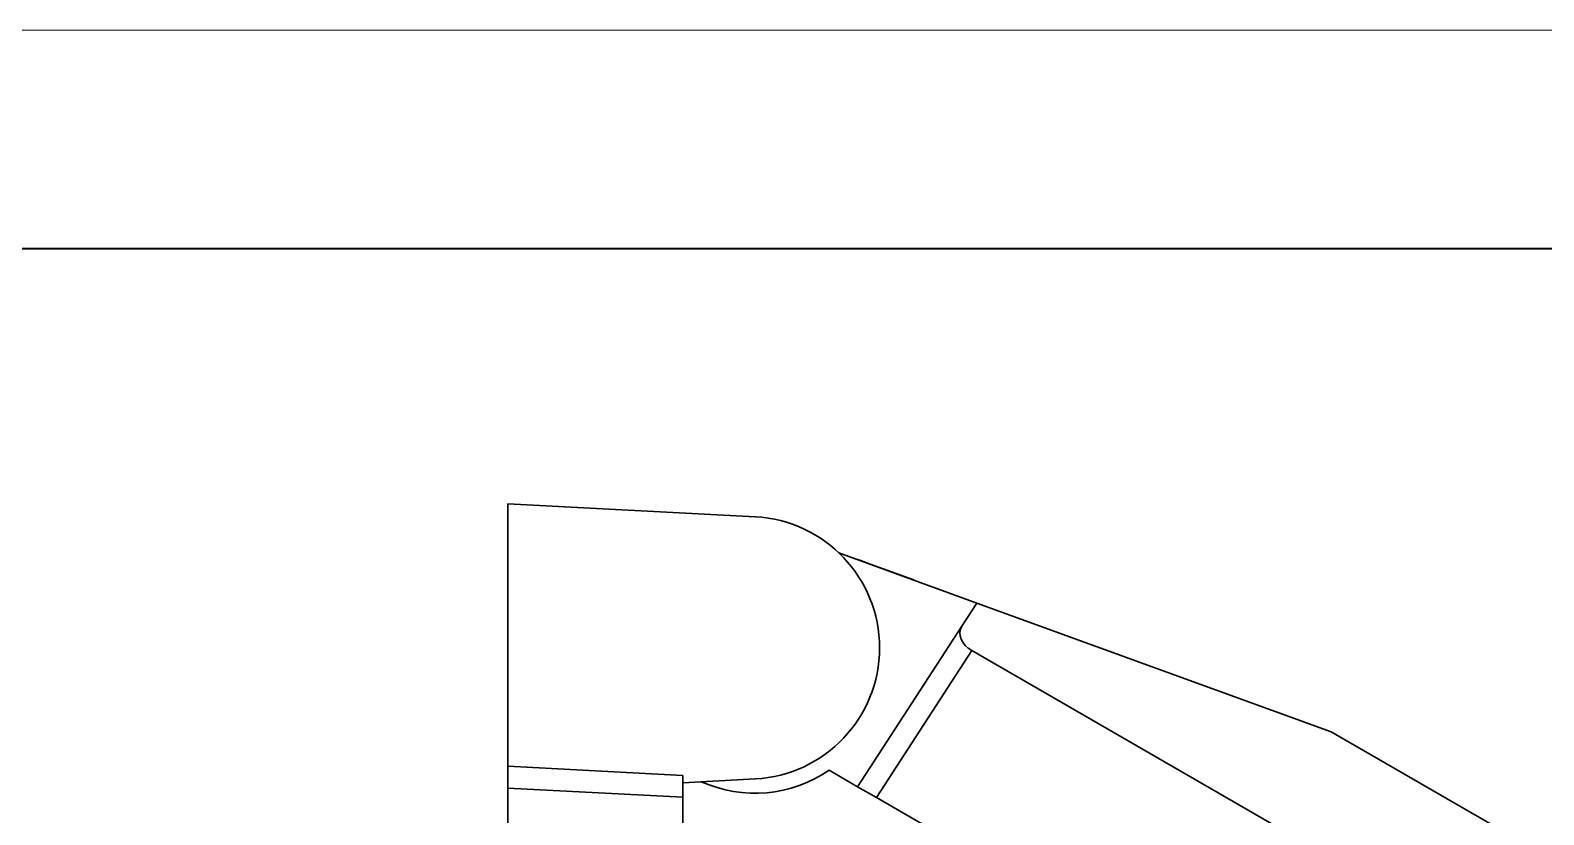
# Model space of a CAD drawing. Header units: millimetres. Extents: x -210 to 210, y -148 to 148.
# Drawn here: x -66.7 to 2.4, y 112.6 to 148.5 of the extents above; entities that cross this region are included whole.
import ezdxf

# ---------------------------------------------------------------- set-up
doc = ezdxf.new("R2010")
doc.units = ezdxf.units.MM
doc.layers.get('0').update_dxf_attribs({"lineweight": 18})
doc.layers.add('粗实线层', color=7, linetype='Continuous', lineweight=35)
doc.layers.add('细实线层', color=7, linetype='Continuous', lineweight=18)

# ---------------------------------------------------------------- blocks, each defined once
blk = doc.blocks.new('$CAXA_FRAME_13B17AC1$')
at = {"layer": '粗实线层'}
blk.add_line((200, 138.5), (-200, 138.5), dxfattribs=at)
at = {"layer": '细实线层'}
blk.add_line((210, 148.5), (-210, 148.5), dxfattribs=at)

msp = doc.modelspace()

# ---------------------------------------------------------------- linework, layer by layer
at = {"color": 7, "lineweight": 30, "ltscale": 0.283239}
msp.add_line((-44.917, 126.846), (-33.603, 126.253), dxfattribs=at)
at = {"color": 7, "lineweight": 30, "ltscale": 0.3}
msp.add_line((-44.917, 114.846), (-44.917, 126.846), dxfattribs=at)
at = {"color": 7, "lineweight": 30, "ltscale": 0.167864}
msp.add_line((-23.468, 122.311), (-29.778, 124.605), dxfattribs=at)
at = {"color": 7, "lineweight": 30, "ltscale": 0.000250039}
for p, q in [((-28.935, 124.298), (-28.931, 124.308)), ((-28.78, 124.242), (-28.776, 124.252)), ((-28.776, 124.241), (-28.772, 124.25)), ((-28.708, 124.216), (-28.704, 124.225)), ((-28.681, 124.206), (-28.678, 124.216)), ((-28.679, 124.206), (-28.676, 124.215)), ((-28.677, 124.205), (-28.674, 124.214)), ((-28.674, 124.204), (-28.67, 124.213)), ((-28.666, 124.201), (-28.662, 124.21)), ((-28.649, 124.195), (-28.645, 124.204)), ((-28.642, 124.192), (-28.638, 124.201)), ((-28.634, 124.189), (-28.631, 124.199)), ((-28.606, 124.179), (-28.603, 124.189)), ((-28.595, 124.175), (-28.592, 124.185)), ((-28.583, 124.171), (-28.58, 124.18)), ((-28.571, 124.166), (-28.567, 124.176)), ((-28.557, 124.161), (-28.554, 124.171)), ((-28.511, 124.145), (-28.508, 124.154)), ((-26.613, 123.455), (-26.61, 123.464)), ((-26.586, 123.445), (-26.583, 123.454)), ((-26.574, 123.44), (-26.571, 123.45)), ((-26.563, 123.436), (-26.559, 123.446)), ((-26.552, 123.432), (-26.549, 123.442)), ((-26.543, 123.429), (-26.539, 123.438)), ((-26.519, 123.42), (-26.516, 123.43)), ((-26.498, 123.413), (-26.495, 123.422)), ((-26.494, 123.411), (-26.49, 123.421)), ((-26.49, 123.41), (-26.487, 123.419)), ((-26.487, 123.409), (-26.483, 123.418)), ((-26.451, 123.396), (-26.447, 123.405)), ((-26.39, 123.374), (-26.387, 123.383)), ((-26.39, 123.374), (-26.387, 123.383)), ((-26.376, 123.368), (-26.372, 123.378)), ((-26.362, 123.363), (-26.359, 123.373)), ((-26.347, 123.358), (-26.343, 123.367)), ((-26.345, 123.357), (-26.341, 123.366)), ((-26.345, 123.357), (-26.341, 123.366))]:
    msp.add_line(p, q, dxfattribs=at)
at = {"color": 7, "lineweight": 30, "ltscale": 0.004224}
msp.add_line((-28.772, 124.25), (-28.931, 124.308), dxfattribs=at)
at = {"color": 7, "lineweight": 30, "ltscale": 0.00181}
msp.add_line((-28.704, 124.225), (-28.772, 124.25), dxfattribs=at)
at = {"color": 7, "lineweight": 30, "ltscale": 0.000704018}
for p, q in [((-28.678, 124.216), (-28.704, 124.225)), ((-26.447, 123.405), (-26.474, 123.415))]:
    msp.add_line(p, q, dxfattribs=at)
at = {"color": 7, "lineweight": 30, "ltscale": 4.87809e-05}
msp.add_line((-28.676, 124.215), (-28.678, 124.216), dxfattribs=at)
at = {"color": 7, "lineweight": 30, "ltscale": 6.58586e-05}
msp.add_line((-28.674, 124.214), (-28.676, 124.215), dxfattribs=at)
at = {"color": 7, "lineweight": 30, "ltscale": 8.3026e-05}
msp.add_line((-28.67, 124.213), (-28.674, 124.214), dxfattribs=at)
at = {"color": 7, "lineweight": 30, "ltscale": 9.99489e-05}
msp.add_line((-28.667, 124.212), (-28.67, 124.213), dxfattribs=at)
at = {"color": 7, "lineweight": 30, "ltscale": 0.000250007}
for p, q in [((-28.67, 124.202), (-28.667, 124.212)), ((-28.626, 124.186), (-28.622, 124.196)), ((-28.616, 124.183), (-28.613, 124.192)), ((-28.543, 124.156), (-28.539, 124.165)), ((-28.527, 124.15), (-28.524, 124.16)), ((-26.599, 123.45), (-26.596, 123.459)), ((-26.534, 123.426), (-26.531, 123.435)), ((-26.526, 123.423), (-26.523, 123.432)), ((-26.513, 123.418), (-26.51, 123.428)), ((-26.508, 123.416), (-26.504, 123.426)), ((-26.503, 123.414), (-26.499, 123.424)), ((-26.484, 123.407), (-26.48, 123.417)), ((-26.481, 123.407), (-26.478, 123.416)), ((-26.353, 123.36), (-26.349, 123.369))]:
    msp.add_line(p, q, dxfattribs=at)
at = {"color": 7, "lineweight": 30, "ltscale": 0.000117206}
msp.add_line((-28.662, 124.21), (-28.667, 124.212), dxfattribs=at)
at = {"color": 7, "lineweight": 30, "ltscale": 0.000134284}
msp.add_line((-28.657, 124.208), (-28.662, 124.21), dxfattribs=at)
at = {"color": 7, "lineweight": 30, "ltscale": 0.00024986}
for p, q in [((-28.661, 124.199), (-28.657, 124.208)), ((-28.655, 124.197), (-28.652, 124.206)), ((-26.477, 123.405), (-26.474, 123.415))]:
    msp.add_line(p, q, dxfattribs=at)
at = {"color": 7, "lineweight": 30, "ltscale": 0.000151296}
msp.add_line((-28.652, 124.206), (-28.657, 124.208), dxfattribs=at)
at = {"color": 7, "lineweight": 30, "ltscale": 0.000168399}
msp.add_line((-28.645, 124.204), (-28.652, 124.206), dxfattribs=at)
at = {"color": 7, "lineweight": 30, "ltscale": 0.000185631}
msp.add_line((-28.638, 124.201), (-28.645, 124.204), dxfattribs=at)
at = {"color": 7, "lineweight": 30, "ltscale": 0.000202644}
msp.add_line((-28.631, 124.199), (-28.638, 124.201), dxfattribs=at)
at = {"color": 7, "lineweight": 30, "ltscale": 0.000222736}
msp.add_line((-28.622, 124.196), (-28.631, 124.199), dxfattribs=at)
at = {"color": 7, "lineweight": 30, "ltscale": 0.000245754}
msp.add_line((-28.613, 124.192), (-28.622, 124.196), dxfattribs=at)
at = {"color": 7, "lineweight": 30, "ltscale": 0.000269105}
msp.add_line((-28.603, 124.189), (-28.613, 124.192), dxfattribs=at)
at = {"color": 7, "lineweight": 30, "ltscale": 0.000292212}
msp.add_line((-28.592, 124.185), (-28.603, 124.189), dxfattribs=at)
at = {"color": 7, "lineweight": 30, "ltscale": 0.000315295}
msp.add_line((-28.58, 124.18), (-28.592, 124.185), dxfattribs=at)
at = {"color": 7, "lineweight": 30, "ltscale": 0.000338313}
msp.add_line((-28.567, 124.176), (-28.58, 124.18), dxfattribs=at)
at = {"color": 7, "lineweight": 30, "ltscale": 0.000361664}
msp.add_line((-28.554, 124.171), (-28.567, 124.176), dxfattribs=at)
at = {"color": 7, "lineweight": 30, "ltscale": 0.000384502}
msp.add_line((-28.539, 124.165), (-28.554, 124.171), dxfattribs=at)
at = {"color": 7, "lineweight": 30, "ltscale": 0.000407789}
msp.add_line((-28.524, 124.16), (-28.539, 124.165), dxfattribs=at)
at = {"color": 7, "lineweight": 30, "ltscale": 0.000430961}
msp.add_line((-28.508, 124.154), (-28.524, 124.16), dxfattribs=at)
at = {"color": 7, "lineweight": 30, "ltscale": 0.050484}
msp.add_line((-26.61, 123.464), (-28.508, 124.154), dxfattribs=at)
at = {"color": 7, "lineweight": 30, "ltscale": 0.00037035}
msp.add_line((-26.596, 123.459), (-26.61, 123.464), dxfattribs=at)
at = {"color": 7, "lineweight": 30, "ltscale": 0.000347577}
msp.add_line((-26.583, 123.454), (-26.596, 123.459), dxfattribs=at)
at = {"color": 7, "lineweight": 30, "ltscale": 0.000324404}
msp.add_line((-26.571, 123.45), (-26.583, 123.454), dxfattribs=at)
at = {"color": 7, "lineweight": 30, "ltscale": 0.000301142}
msp.add_line((-26.559, 123.446), (-26.571, 123.45), dxfattribs=at)
at = {"color": 7, "lineweight": 30, "ltscale": 0.000278035}
msp.add_line((-26.549, 123.442), (-26.559, 123.446), dxfattribs=at)
at = {"color": 7, "lineweight": 30, "ltscale": 0.000254928}
msp.add_line((-26.539, 123.438), (-26.549, 123.442), dxfattribs=at)
at = {"color": 7, "lineweight": 30, "ltscale": 0.000231756}
msp.add_line((-26.531, 123.435), (-26.539, 123.438), dxfattribs=at)
at = {"color": 7, "lineweight": 30, "ltscale": 0.000208738}
msp.add_line((-26.523, 123.432), (-26.531, 123.435), dxfattribs=at)
at = {"color": 7, "lineweight": 30, "ltscale": 0.000185476}
msp.add_line((-26.516, 123.43), (-26.523, 123.432), dxfattribs=at)
at = {"color": 7, "lineweight": 30, "ltscale": 0.000162459}
msp.add_line((-26.51, 123.428), (-26.516, 123.43), dxfattribs=at)
at = {"color": 7, "lineweight": 30, "ltscale": 0.000145357}
msp.add_line((-26.504, 123.426), (-26.51, 123.428), dxfattribs=at)
at = {"color": 7, "lineweight": 30, "ltscale": 0.000134129}
msp.add_line((-26.499, 123.424), (-26.504, 123.426), dxfattribs=at)
at = {"color": 7, "lineweight": 30, "ltscale": 0.000123301}
msp.add_line((-26.495, 123.422), (-26.499, 123.424), dxfattribs=at)
at = {"color": 7, "lineweight": 30, "ltscale": 0.000112228}
msp.add_line((-26.49, 123.421), (-26.495, 123.422), dxfattribs=at)
at = {"color": 7, "lineweight": 30, "ltscale": 0.000100976}
msp.add_line((-26.487, 123.419), (-26.49, 123.421), dxfattribs=at)
at = {"color": 7, "lineweight": 30, "ltscale": 8.99923e-05}
msp.add_line((-26.483, 123.418), (-26.487, 123.419), dxfattribs=at)
at = {"color": 7, "lineweight": 30, "ltscale": 7.88299e-05}
msp.add_line((-26.48, 123.417), (-26.483, 123.418), dxfattribs=at)
at = {"color": 7, "lineweight": 30, "ltscale": 6.79119e-05}
msp.add_line((-26.478, 123.416), (-26.48, 123.417), dxfattribs=at)
at = {"color": 7, "lineweight": 30, "ltscale": 0.000249828}
msp.add_line((-26.479, 123.406), (-26.476, 123.415), dxfattribs=at)
at = {"color": 7, "lineweight": 30, "ltscale": 5.6839e-05}
msp.add_line((-26.476, 123.415), (-26.478, 123.416), dxfattribs=at)
at = {"color": 7, "lineweight": 30, "ltscale": 4.58558e-05}
msp.add_line((-26.474, 123.415), (-26.476, 123.415), dxfattribs=at)
at = {"color": 7, "lineweight": 30, "ltscale": 0.001609}
msp.add_line((-26.387, 123.383), (-26.447, 123.405), dxfattribs=at)
at = {"color": 7, "lineweight": 30, "ltscale": 0.000386222}
msp.add_line((-26.372, 123.378), (-26.387, 123.383), dxfattribs=at)
at = {"color": 7, "lineweight": 30, "ltscale": 0.000359008}
msp.add_line((-26.359, 123.373), (-26.372, 123.378), dxfattribs=at)
at = {"color": 7, "lineweight": 30, "ltscale": 0.000256313}
msp.add_line((-26.349, 123.369), (-26.359, 123.373), dxfattribs=at)
at = {"color": 7, "lineweight": 30, "ltscale": 0.000153952}
msp.add_line((-26.343, 123.367), (-26.349, 123.369), dxfattribs=at)
at = {"color": 7, "lineweight": 30, "ltscale": 5.13474e-05}
msp.add_line((-26.341, 123.366), (-26.343, 123.367), dxfattribs=at)
at = {"color": 7, "lineweight": 30, "ltscale": 0.031737}
msp.add_line((-23.468, 122.311), (-24.159, 121.246), dxfattribs=at)
at = {"color": 7, "lineweight": 30, "ltscale": 0.430974}
msp.add_line((-7.266, 116.421), (-23.468, 122.311), dxfattribs=at)
at = {"color": 7, "lineweight": 30, "ltscale": 0.218606}
msp.add_line((-28.922, 113.913), (-24.159, 121.246), dxfattribs=at)
at = {"color": 7, "lineweight": 30, "ltscale": 0.200275}
msp.add_line((-28.057, 113.414), (-23.694, 120.132), dxfattribs=at)
at = {"color": 7, "lineweight": 30}
for p, q in [((31.874, 88.05), (-23.694, 120.132)), ((15.25, 103.421), (-7.266, 116.421)), ((-44.917, 45.844), (-44.917, 113.847)), ((-36.917, 46.264), (-36.917, 113.428)), ((28.237, 80.912), (-28.057, 113.414))]:
    msp.add_line(p, q, dxfattribs=at)
at = {"color": 7, "lineweight": 30, "ltscale": 0.200274}
for p, q in [((-44.917, 114.846), (-36.917, 114.426)), ((-44.917, 113.847), (-36.917, 113.428))]:
    msp.add_line(p, q, dxfattribs=at)
at = {"color": 7, "lineweight": 30, "ltscale": 0.024966}
for p, q in [((-44.917, 114.846), (-44.917, 113.847)), ((-36.917, 114.426), (-36.917, 113.428)), ((-28.057, 113.414), (-28.922, 113.913))]:
    msp.add_line(p, q, dxfattribs=at)
at = {"color": 7, "lineweight": 30, "ltscale": 0.082964}
msp.add_line((-33.603, 114.269), (-36.917, 114.096), dxfattribs=at)
at = {"color": 7, "lineweight": 30, "ltscale": 0.0375}
msp.add_line((-30.221, 114.663), (-28.922, 113.913), dxfattribs=at)
at = {"color": 7, "lineweight": 30}
for centre, start, end in [((-33.917, 120.261), 273, 87), ((-33.61, 119.614), 245.82771, 304.39326)]:
    msp.add_arc(centre, 6, start, end, dxfattribs=at)
msp.add_ellipse((-23.291, 120.747), major_axis=(0.899, -0.444), ratio=0.730613, start_param=3.055886, end_param=4.623944, dxfattribs=at)

# ---------------------------------------------------------------- block references
at = {"layer": '粗实线层'}
msp.add_blockref('$CAXA_FRAME_13B17AC1$', (0, 0), dxfattribs=at)

doc.saveas('drawing.dxf')
